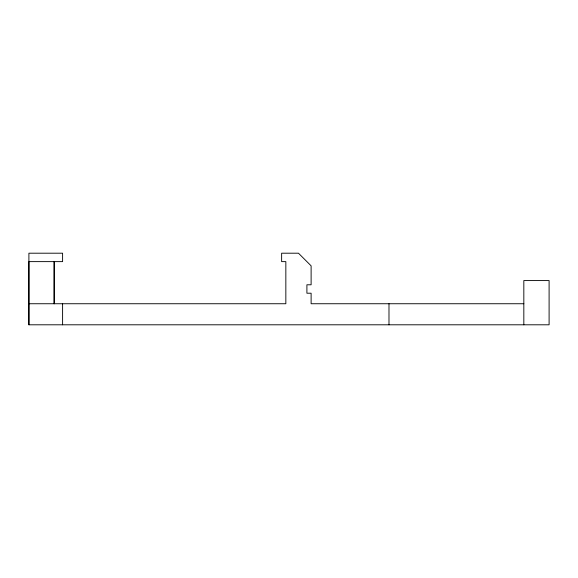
<?xml version="1.0" encoding="UTF-8"?>
<svg xmlns="http://www.w3.org/2000/svg" width="578" height="578" viewBox="0 0 578 578"><rect width="100%" height="100%" fill="white"/><g stroke="black" fill="none" stroke-linecap="round" stroke-linejoin="round"><path stroke-width="0.87" d="M28.9 324.8L28.9 261.624L62.597 261.624L62.597 253.2L28.9 253.2L28.9 324.8L549.1 324.8L549.1 280.576L523.827 280.576L523.827 324.8M28.9 303.739L285.843 303.739L285.843 261.624L281.631 261.624L281.631 253.2L298.479 253.2L311.116 265.837L311.116 284.788L306.904 284.788L306.904 293.212L311.116 293.212L311.116 303.739L523.841 303.739M388.987 303.739L388.987 324.8M62.597 303.739L62.597 324.8M54.173 261.624L54.166 303.739L54.173 261.624"/></g></svg>
